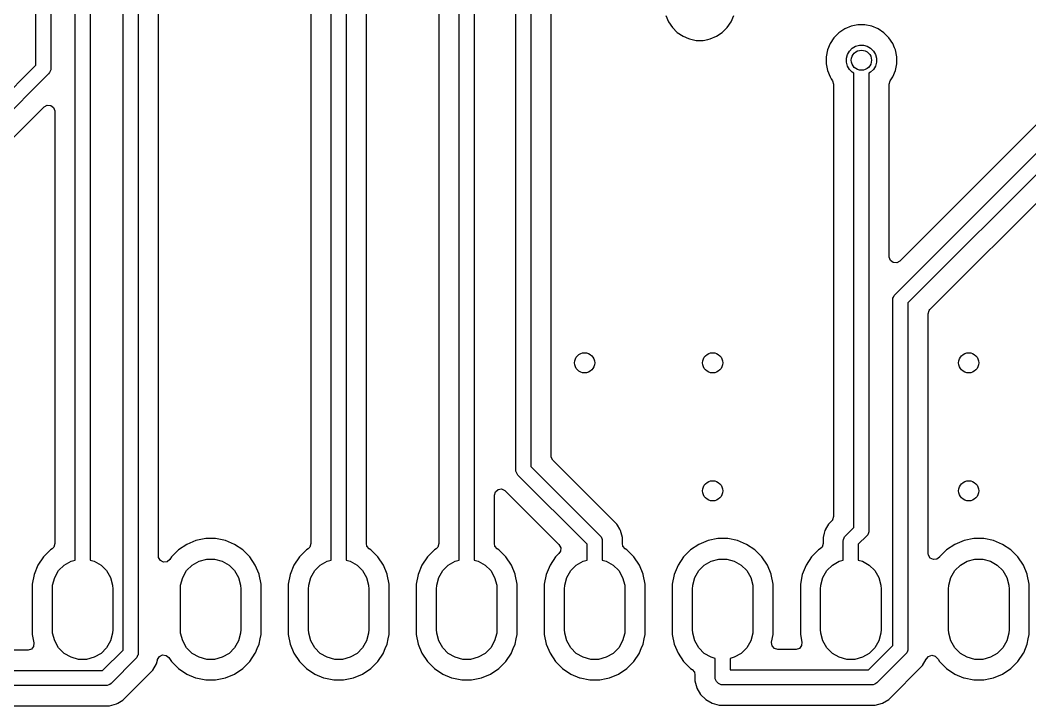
# Model space of a CAD drawing. Extents: x 2.6 to 14.2, y -9.4 to -3.8.
# Drawn here: x 4.042 to 4.831, y -8.399 to -7.863 of the extents above; entities that cross this region are included whole.
import ezdxf

# ---------------------------------------------------------------- set-up
doc = ezdxf.new("R2010")
doc.units = 0
doc.header["$MEASUREMENT"] = 0
doc.layers.add('BLACK', color=7, linetype='CONTINUOUS')

msp = doc.modelspace()

# ---------------------------------------------------------------- linework, layer by layer
at = {"layer": 'BLACK', "linetype": 'CONTINUOUS'}
for p, q in [((4.05449, -7.89811), (4.05449, -7.0078)), ((4.0663, -7.0078), (4.0663, -7.90056)), ((4.0852, -8.28465), (4.0852, -7.38527)), ((4.09701, -7.38772), (4.09701, -8.28465)), ((4.42944, -8.21409), (4.42944, -7.65576)), ((4.44126, -7.65821), (4.44126, -8.21164)), ((4.36943, -7.66693), (4.36943, -8.27181)), ((4.3852, -8.28465), (4.3852, -7.66978)), ((4.39701, -7.67223), (4.39701, -8.28465)), ((4.45702, -8.20309), (4.45702, -7.66676)), ((4.2852, -8.28465), (4.2852, -7.69172)), ((4.29701, -7.69417), (4.29701, -8.28465)), ((4.31278, -8.27181), (4.31278, -7.70272)), ((4.26943, -7.71788), (4.26943, -8.27181)), ((4.12267, -8.355), (4.12267, -7.8163)), ((4.13448, -7.81875), (4.13448, -8.35745)), ((4.15025, -8.28147), (4.15025, -7.8273)), ((4.92925, -7.85124), (4.72942, -8.05108)), ((4.54664, -7.85906), (4.54872, -7.86408)), ((4.5976, -7.86408), (4.59968, -7.85906)), ((4.72571, -8.07708), (4.94645, -7.85635)), ((4.54872, -7.86408), (4.54872, -7.86408)), ((4.54872, -7.86408), (4.55174, -7.8686)), ((4.55174, -7.8686), (4.55174, -7.8686)), ((4.55174, -7.8686), (4.55558, -7.87244)), ((4.59074, -7.87244), (4.59458, -7.8686)), ((4.59458, -7.8686), (4.5976, -7.86408)), ((4.68635, -7.86971), (4.68183, -7.87273)), ((4.69136, -7.86763), (4.68635, -7.86971)), ((4.68635, -7.86971), (4.68635, -7.86971)), ((4.69137, -7.86763), (4.69136, -7.86763)), ((4.69669, -7.86657), (4.69137, -7.86763)), ((4.70213, -7.86657), (4.69669, -7.86657)), ((4.69669, -7.86657), (4.69669, -7.86657)), ((4.70745, -7.86763), (4.70213, -7.86657)), ((4.70213, -7.86657), (4.70213, -7.86657)), ((4.71247, -7.86971), (4.70745, -7.86763)), ((4.70745, -7.86763), (4.70745, -7.86763)), ((4.71699, -7.87273), (4.71247, -7.86971)), ((4.71247, -7.86971), (4.71247, -7.86971)), ((4.95653, -7.86297), (4.7358, -8.0837)), ((4.55558, -7.87244), (4.55558, -7.87244)), ((4.55558, -7.87244), (4.5601, -7.87546)), ((4.5601, -7.87546), (4.5601, -7.87546)), ((4.5601, -7.87546), (4.56443, -7.87725)), ((4.56443, -7.87725), (4.56512, -7.87753)), ((4.56512, -7.87753), (4.56512, -7.87753)), ((4.56512, -7.87753), (4.56512, -7.87753)), ((4.56512, -7.87753), (4.57045, -7.87859)), ((4.57588, -7.87859), (4.57954, -7.87787)), ((4.57954, -7.87787), (4.58121, -7.87753)), ((4.58121, -7.87753), (4.58622, -7.87546)), ((4.58622, -7.87546), (4.59074, -7.87244)), ((4.67799, -7.87657), (4.67497, -7.88109)), ((4.68183, -7.87273), (4.67799, -7.87657)), ((4.67799, -7.87657), (4.67799, -7.87657)), ((4.68183, -7.87273), (4.68183, -7.87273)), ((4.72083, -7.87657), (4.71699, -7.87273)), ((4.71699, -7.87273), (4.71699, -7.87273)), ((4.72385, -7.88109), (4.72083, -7.87657)), ((4.72083, -7.87657), (4.72083, -7.87657)), ((4.57045, -7.87859), (4.57045, -7.87859)), ((4.57045, -7.87859), (4.57588, -7.87859)), ((4.67289, -7.88611), (4.67183, -7.89143)), ((4.67497, -7.88109), (4.67289, -7.8861)), ((4.67289, -7.8861), (4.67289, -7.88611)), ((4.67497, -7.88109), (4.67497, -7.88109)), ((4.69004, -7.88696), (4.69222, -7.88478)), ((4.69222, -7.88478), (4.69489, -7.88324)), ((4.69489, -7.88324), (4.69787, -7.88244)), ((4.69787, -7.88244), (4.70095, -7.88244)), ((4.70095, -7.88244), (4.70393, -7.88324)), ((4.70393, -7.88324), (4.7066, -7.88478)), ((4.7066, -7.88478), (4.70878, -7.88696)), ((4.72522, -7.88438), (4.72385, -7.88109)), ((4.72385, -7.88109), (4.72385, -7.88109)), ((4.72593, -7.88611), (4.72522, -7.88438)), ((4.72699, -7.89143), (4.72593, -7.88611)), ((4.72593, -7.88611), (4.72593, -7.88611)), ((4.72593, -7.88611), (4.72593, -7.88611)), ((4.67183, -7.89143), (4.67183, -7.89143)), ((4.67183, -7.89143), (4.67183, -7.89687)), ((4.6877, -7.89261), (4.6885, -7.88963)), ((4.6877, -7.89569), (4.6877, -7.89261)), ((4.6885, -7.88963), (4.69004, -7.88696)), ((4.70878, -7.88696), (4.71032, -7.88963)), ((4.71032, -7.88963), (4.71112, -7.89261)), ((4.71112, -7.89261), (4.71112, -7.89569)), ((4.72699, -7.89687), (4.72699, -7.89143)), ((3.68693, -8.26567), (4.05449, -7.89811)), ((4.06619, -7.90171), (4.06599, -7.90219)), ((4.0663, -7.90056), (4.06619, -7.90171)), ((4.67183, -7.89687), (4.67183, -7.89687)), ((4.67183, -7.89687), (4.67183, -7.89687)), ((4.67183, -7.89687), (4.67289, -7.90219)), ((4.6885, -7.89867), (4.6877, -7.89569)), ((4.69004, -7.90134), (4.6885, -7.89867)), ((4.69222, -7.90352), (4.69004, -7.90134)), ((4.70878, -7.90134), (4.7066, -7.90352)), ((4.71032, -7.89867), (4.70878, -7.90134)), ((4.71112, -7.89569), (4.71032, -7.89867)), ((4.72593, -7.90219), (4.72672, -7.89823)), ((4.72672, -7.89823), (4.72699, -7.89687)), ((4.06457, -7.90473), (3.69701, -8.27229)), ((4.06531, -7.90384), (4.06457, -7.90473)), ((4.06599, -7.90219), (4.06531, -7.90384)), ((4.67289, -7.90219), (4.67289, -7.90219)), ((4.67289, -7.90219), (4.67497, -7.90721)), ((4.67497, -7.90721), (4.67497, -7.90721)), ((4.67497, -7.90721), (4.67497, -7.90721)), ((4.67497, -7.90721), (4.67586, -7.90855)), ((4.67586, -7.90855), (4.67691, -7.91012)), ((4.6935, -7.90426), (4.69222, -7.90352)), ((4.6935, -8.2591), (4.6935, -7.90426)), ((4.7066, -7.90352), (4.70531, -7.90426)), ((4.70531, -7.90426), (4.70531, -8.26154)), ((4.72191, -7.91012), (4.72385, -7.90721)), ((4.72385, -7.90721), (4.72593, -7.90219)), ((4.67691, -7.91012), (4.67774, -7.91275)), ((4.67774, -7.91275), (4.67774, -7.91283)), ((4.67774, -7.91283), (4.67774, -8.25054)), ((4.72108, -7.91283), (4.72186, -7.9102)), ((4.72108, -8.04763), (4.72108, -7.91283)), ((4.72186, -7.9102), (4.72191, -7.91012)), ((4.03395, -7.95765), (4.0611, -7.9305)), ((4.0611, -7.9305), (4.06351, -7.92919)), ((4.06351, -7.92919), (4.06626, -7.92938)), ((4.06626, -7.92938), (4.06846, -7.93103)), ((4.06846, -7.93103), (4.06942, -7.93361)), ((4.06942, -7.93361), (4.06943, -7.93396)), ((4.06943, -7.93396), (4.06943, -8.27181)), ((4.75299, -8.0888), (4.86105, -7.98074)), ((4.7211, -8.04797), (4.72108, -8.04763)), ((4.72206, -8.05055), (4.7211, -8.04797)), ((4.72426, -8.0522), (4.72206, -8.05055)), ((4.72942, -8.05108), (4.727, -8.0524)), ((4.727, -8.0524), (4.72426, -8.0522)), ((4.72398, -8.08126), (4.7241, -8.0801)), ((4.72398, -8.35136), (4.72398, -8.08126)), ((4.7241, -8.0801), (4.72446, -8.07922)), ((4.72446, -8.07922), (4.72498, -8.07798)), ((4.72498, -8.07798), (4.72571, -8.07708)), ((4.7358, -8.0837), (4.7358, -8.35381)), ((4.75156, -8.09226), (4.75234, -8.08962)), ((4.75234, -8.08962), (4.75299, -8.0888)), ((4.75156, -8.2795), (4.75156, -8.09226)), ((4.45714, -8.20413), (4.45702, -8.20309)), ((4.45845, -8.20654), (4.45714, -8.20413)), ((4.50845, -8.25654), (4.45845, -8.20654)), ((4.42956, -8.21524), (4.42944, -8.21409)), ((4.43044, -8.21737), (4.42956, -8.21524)), ((4.43117, -8.21827), (4.43044, -8.21737)), ((4.44126, -8.21164), (4.49528, -8.26567)), ((4.4852, -8.27229), (4.43117, -8.21827)), ((4.41278, -8.23396), (4.41355, -8.23132)), ((4.41355, -8.23132), (4.41563, -8.22952)), ((4.41563, -8.22952), (4.41836, -8.22912)), ((4.41836, -8.22912), (4.42086, -8.23027)), ((4.42086, -8.23027), (4.42111, -8.2305)), ((4.42111, -8.2305), (4.46321, -8.2726)), ((4.41278, -8.27181), (4.41278, -8.23396)), ((4.50901, -8.25751), (4.50845, -8.25654)), ((4.50845, -8.25654), (4.50845, -8.25654)), ((4.67376, -8.25654), (4.67143, -8.26058)), ((4.67656, -8.25374), (4.67376, -8.25654)), ((4.67677, -8.25346), (4.67656, -8.25374)), ((4.67696, -8.25318), (4.67677, -8.25346)), ((4.67774, -8.25054), (4.67696, -8.25318)), ((4.51078, -8.26058), (4.50901, -8.25751)), ((4.5113, -8.26148), (4.51078, -8.26058)), ((4.51278, -8.26699), (4.5113, -8.26148)), ((4.67034, -8.26362), (4.66943, -8.26699)), ((4.67091, -8.26148), (4.67034, -8.26362)), ((4.67129, -8.26082), (4.67091, -8.26148)), ((4.67091, -8.26148), (4.67091, -8.26148)), ((4.67143, -8.26058), (4.67129, -8.26082)), ((4.67129, -8.26082), (4.67129, -8.26082)), ((4.68693, -8.26567), (4.6935, -8.2591)), ((4.70496, -8.26328), (4.70432, -8.26482)), ((4.7052, -8.2627), (4.70496, -8.26328)), ((4.70531, -8.26154), (4.7052, -8.2627)), ((4.06943, -8.27181), (4.06866, -8.27445)), ((4.17245, -8.27241), (4.166, -8.27672)), ((4.17962, -8.26944), (4.17245, -8.27241)), ((4.17245, -8.27241), (4.17245, -8.27241)), ((4.18723, -8.26793), (4.17962, -8.26944)), ((4.17962, -8.26944), (4.17962, -8.26944)), ((4.19499, -8.26793), (4.18723, -8.26793)), ((4.18723, -8.26793), (4.18723, -8.26793)), ((4.2026, -8.26944), (4.19499, -8.26793)), ((4.19499, -8.26793), (4.19499, -8.26793)), ((4.20976, -8.27241), (4.2026, -8.26944)), ((4.2026, -8.26944), (4.2026, -8.26944)), ((4.21622, -8.27672), (4.20976, -8.27241)), ((4.20976, -8.27241), (4.20976, -8.27241)), ((4.26943, -8.27181), (4.26866, -8.27445)), ((4.31319, -8.27376), (4.31278, -8.27181)), ((4.36943, -8.27181), (4.36866, -8.27445)), ((4.41319, -8.27376), (4.41278, -8.27181)), ((4.4852, -8.28465), (4.4852, -8.27229)), ((4.49528, -8.26567), (4.49602, -8.26657)), ((4.49602, -8.26657), (4.49658, -8.26793)), ((4.49658, -8.26793), (4.4969, -8.26869)), ((4.4969, -8.26869), (4.49701, -8.26985)), ((4.49701, -8.26985), (4.49701, -8.28465)), ((4.51278, -8.27181), (4.51278, -8.26699)), ((4.51278, -8.26699), (4.51278, -8.26699)), ((4.51319, -8.27376), (4.51278, -8.27181)), ((4.57245, -8.27241), (4.566, -8.27672)), ((4.57962, -8.26944), (4.57245, -8.27241)), ((4.57245, -8.27241), (4.57245, -8.27241)), ((4.58723, -8.26793), (4.57962, -8.26944)), ((4.57962, -8.26944), (4.57962, -8.26944)), ((4.59499, -8.26793), (4.58723, -8.26793)), ((4.58723, -8.26793), (4.58723, -8.26793)), ((4.6026, -8.26944), (4.59499, -8.26793)), ((4.59499, -8.26793), (4.59499, -8.26793)), ((4.60976, -8.27241), (4.6026, -8.26944)), ((4.6026, -8.26944), (4.6026, -8.26944)), ((4.61622, -8.27672), (4.60976, -8.27241)), ((4.60976, -8.27241), (4.60976, -8.27241)), ((4.66943, -8.27181), (4.66866, -8.27445)), ((4.66943, -8.26699), (4.66943, -8.26699)), ((4.66943, -8.26699), (4.66943, -8.27181)), ((4.6852, -8.26985), (4.68531, -8.26869)), ((4.6852, -8.28465), (4.6852, -8.26985)), ((4.68531, -8.26869), (4.68589, -8.26729)), ((4.68589, -8.26729), (4.6862, -8.26657)), ((4.6862, -8.26657), (4.68693, -8.26567)), ((4.70359, -8.26572), (4.69701, -8.27229)), ((4.69701, -8.27229), (4.69701, -8.28465)), ((4.70432, -8.26482), (4.70359, -8.26572)), ((4.77245, -8.27241), (4.766, -8.27672)), ((4.77962, -8.26944), (4.77245, -8.27241)), ((4.77245, -8.27241), (4.77245, -8.27241)), ((4.78723, -8.26793), (4.77962, -8.26944)), ((4.77962, -8.26944), (4.77962, -8.26944)), ((4.79499, -8.26793), (4.78723, -8.26793)), ((4.78723, -8.26793), (4.78723, -8.26793)), ((4.8026, -8.26944), (4.79499, -8.26793)), ((4.79499, -8.26793), (4.79499, -8.26793)), ((4.80976, -8.27241), (4.8026, -8.26944)), ((4.8026, -8.26944), (4.8026, -8.26944)), ((4.81622, -8.27672), (4.80976, -8.27241)), ((4.80976, -8.27241), (4.80976, -8.27241)), ((4.066, -8.27672), (4.06051, -8.28221)), ((4.06726, -8.27587), (4.066, -8.27672)), ((4.066, -8.27672), (4.066, -8.27672)), ((4.06866, -8.27445), (4.06726, -8.27587)), ((4.166, -8.27672), (4.16051, -8.28221)), ((4.166, -8.27672), (4.166, -8.27672)), ((4.2217, -8.28221), (4.21622, -8.27672)), ((4.21622, -8.27672), (4.21622, -8.27672)), ((4.266, -8.27672), (4.26051, -8.28221)), ((4.26726, -8.27587), (4.266, -8.27672)), ((4.266, -8.27672), (4.266, -8.27672)), ((4.26866, -8.27445), (4.26726, -8.27587)), ((4.31495, -8.27587), (4.31319, -8.27376)), ((4.31622, -8.27672), (4.31495, -8.27587)), ((4.3217, -8.28221), (4.31622, -8.27672)), ((4.31622, -8.27672), (4.31622, -8.27672)), ((4.366, -8.27672), (4.36051, -8.28221)), ((4.36726, -8.27587), (4.366, -8.27672)), ((4.366, -8.27672), (4.366, -8.27672)), ((4.36866, -8.27445), (4.36726, -8.27587)), ((4.41495, -8.27587), (4.41319, -8.27376)), ((4.41622, -8.27672), (4.41495, -8.27587)), ((4.4217, -8.28221), (4.41622, -8.27672)), ((4.41622, -8.27672), (4.41622, -8.27672)), ((4.46321, -8.27951), (4.46051, -8.28221)), ((4.46321, -8.2726), (4.46453, -8.27502)), ((4.46433, -8.27776), (4.46321, -8.27951)), ((4.46453, -8.27502), (4.46433, -8.27776)), ((4.51495, -8.27587), (4.51319, -8.27376)), ((4.51622, -8.27672), (4.51495, -8.27587)), ((4.5217, -8.28221), (4.51622, -8.27672)), ((4.51622, -8.27672), (4.51622, -8.27672)), ((4.566, -8.27672), (4.56051, -8.28221)), ((4.566, -8.27672), (4.566, -8.27672)), ((4.6217, -8.28221), (4.61622, -8.27672)), ((4.61622, -8.27672), (4.61622, -8.27672)), ((4.666, -8.27672), (4.66051, -8.28221)), ((4.66726, -8.27587), (4.666, -8.27672)), ((4.666, -8.27672), (4.666, -8.27672)), ((4.66866, -8.27445), (4.66726, -8.27587)), ((4.75174, -8.28079), (4.75156, -8.2795)), ((4.766, -8.27672), (4.76051, -8.28221)), ((4.766, -8.27672), (4.766, -8.27672)), ((4.8217, -8.28221), (4.81622, -8.27672)), ((4.81622, -8.27672), (4.81622, -8.27672)), ((4.06051, -8.28221), (4.0562, -8.28866)), ((4.06051, -8.28221), (4.06051, -8.28221)), ((4.07673, -8.28857), (4.08207, -8.28549)), ((4.08207, -8.28549), (4.0852, -8.28465)), ((4.09701, -8.28465), (4.10015, -8.28549)), ((4.10015, -8.28549), (4.10549, -8.28857)), ((4.15042, -8.28276), (4.15025, -8.28147)), ((4.15187, -8.2851), (4.15042, -8.28276)), ((4.15435, -8.28629), (4.15187, -8.2851)), ((4.15708, -8.28595), (4.15435, -8.28629)), ((4.15919, -8.28418), (4.15708, -8.28595)), ((4.16051, -8.28221), (4.15919, -8.28418)), ((4.17673, -8.28857), (4.18207, -8.28549)), ((4.18207, -8.28549), (4.18802, -8.28389)), ((4.18802, -8.28389), (4.19419, -8.28389)), ((4.19419, -8.28389), (4.20015, -8.28549)), ((4.20015, -8.28549), (4.20549, -8.28857)), ((4.22601, -8.28866), (4.2217, -8.28221)), ((4.2217, -8.28221), (4.2217, -8.28221)), ((4.26051, -8.28221), (4.2562, -8.28866)), ((4.26051, -8.28221), (4.26051, -8.28221)), ((4.27673, -8.28857), (4.28207, -8.28549)), ((4.28207, -8.28549), (4.2852, -8.28465)), ((4.29701, -8.28465), (4.30015, -8.28549)), ((4.30015, -8.28549), (4.30549, -8.28857)), ((4.32601, -8.28866), (4.3217, -8.28221)), ((4.3217, -8.28221), (4.3217, -8.28221)), ((4.36051, -8.28221), (4.3562, -8.28866)), ((4.36051, -8.28221), (4.36051, -8.28221)), ((4.37673, -8.28857), (4.38207, -8.28549)), ((4.38207, -8.28549), (4.3852, -8.28465)), ((4.39701, -8.28465), (4.40015, -8.28549)), ((4.40015, -8.28549), (4.40549, -8.28857)), ((4.42601, -8.28866), (4.4217, -8.28221)), ((4.4217, -8.28221), (4.4217, -8.28221)), ((4.46051, -8.28221), (4.4562, -8.28866)), ((4.47673, -8.28857), (4.48207, -8.28549)), ((4.48207, -8.28549), (4.4852, -8.28465)), ((4.49701, -8.28465), (4.50015, -8.28549)), ((4.50015, -8.28549), (4.50549, -8.28857)), ((4.52601, -8.28866), (4.5217, -8.28221)), ((4.5217, -8.28221), (4.5217, -8.28221)), ((4.56051, -8.28221), (4.5562, -8.28866)), ((4.56051, -8.28221), (4.56051, -8.28221)), ((4.57673, -8.28857), (4.58207, -8.28549)), ((4.58207, -8.28549), (4.58802, -8.28389)), ((4.58802, -8.28389), (4.59419, -8.28389)), ((4.59419, -8.28389), (4.60015, -8.28549)), ((4.60015, -8.28549), (4.60549, -8.28857)), ((4.62601, -8.28866), (4.6217, -8.28221)), ((4.6217, -8.28221), (4.6217, -8.28221)), ((4.66051, -8.28221), (4.6562, -8.28866)), ((4.66051, -8.28221), (4.66051, -8.28221)), ((4.67673, -8.28857), (4.68207, -8.28549)), ((4.68207, -8.28549), (4.6852, -8.28465)), ((4.69701, -8.28465), (4.70015, -8.28549)), ((4.70015, -8.28549), (4.70549, -8.28857)), ((4.75318, -8.28313), (4.75174, -8.28079)), ((4.75566, -8.28432), (4.75318, -8.28313)), ((4.75839, -8.28398), (4.75566, -8.28432)), ((4.76033, -8.28236), (4.75839, -8.28398)), ((4.76036, -8.28239), (4.76033, -8.28236)), ((4.7605, -8.28222), (4.76036, -8.28239)), ((4.76051, -8.28221), (4.7605, -8.28221)), ((4.7605, -8.28221), (4.7605, -8.28222)), ((4.76051, -8.28221), (4.76051, -8.28221)), ((4.77673, -8.28857), (4.78207, -8.28549)), ((4.78207, -8.28549), (4.78802, -8.28389)), ((4.78802, -8.28389), (4.79419, -8.28389)), ((4.79419, -8.28389), (4.80015, -8.28549)), ((4.80015, -8.28549), (4.80549, -8.28857)), ((4.82601, -8.28866), (4.8217, -8.28221)), ((4.8217, -8.28221), (4.8217, -8.28221)), ((4.05323, -8.29583), (4.05172, -8.30344)), ((4.0562, -8.28866), (4.05323, -8.29583)), ((4.05323, -8.29583), (4.05323, -8.29583)), ((4.0562, -8.28866), (4.0562, -8.28866)), ((4.06928, -8.29828), (4.07237, -8.29293)), ((4.07237, -8.29293), (4.07673, -8.28857)), ((4.10549, -8.28857), (4.10985, -8.29293)), ((4.10985, -8.29293), (4.11293, -8.29828)), ((4.16928, -8.29828), (4.17237, -8.29293)), ((4.17237, -8.29293), (4.17673, -8.28857)), ((4.20549, -8.28857), (4.20985, -8.29293)), ((4.20985, -8.29293), (4.21293, -8.29828)), ((4.22889, -8.29561), (4.22601, -8.28866)), ((4.22601, -8.28866), (4.22601, -8.28866)), ((4.22898, -8.29583), (4.22889, -8.29561)), ((4.2305, -8.30344), (4.22898, -8.29583)), ((4.22898, -8.29583), (4.22898, -8.29583)), ((4.22898, -8.29583), (4.22898, -8.29583)), ((4.25323, -8.29583), (4.25172, -8.30344)), ((4.2562, -8.28866), (4.25323, -8.29583)), ((4.25323, -8.29583), (4.25323, -8.29583)), ((4.2562, -8.28866), (4.2562, -8.28866)), ((4.26928, -8.29828), (4.27237, -8.29293)), ((4.27237, -8.29293), (4.27673, -8.28857)), ((4.30549, -8.28857), (4.30985, -8.29293)), ((4.30985, -8.29293), (4.31293, -8.29828)), ((4.32889, -8.29561), (4.32601, -8.28866)), ((4.32601, -8.28866), (4.32601, -8.28866)), ((4.32898, -8.29583), (4.32889, -8.29561)), ((4.3305, -8.30344), (4.32898, -8.29583)), ((4.32898, -8.29583), (4.32898, -8.29583)), ((4.32898, -8.29583), (4.32898, -8.29583)), ((4.35323, -8.29583), (4.35172, -8.30344)), ((4.3562, -8.28866), (4.35323, -8.29583)), ((4.35323, -8.29583), (4.35323, -8.29583)), ((4.3562, -8.28866), (4.3562, -8.28866)), ((4.36928, -8.29828), (4.37237, -8.29293)), ((4.37237, -8.29293), (4.37673, -8.28857)), ((4.40549, -8.28857), (4.40985, -8.29293)), ((4.40985, -8.29293), (4.41293, -8.29828)), ((4.42889, -8.29561), (4.42601, -8.28866)), ((4.42601, -8.28866), (4.42601, -8.28866)), ((4.42898, -8.29583), (4.42889, -8.29561)), ((4.4305, -8.30344), (4.42898, -8.29583)), ((4.42898, -8.29583), (4.42898, -8.29583)), ((4.42898, -8.29583), (4.42898, -8.29583)), ((4.45323, -8.29583), (4.45172, -8.30344)), ((4.4562, -8.28866), (4.45323, -8.29583)), ((4.45323, -8.29583), (4.45323, -8.29583)), ((4.4562, -8.28866), (4.4562, -8.28866)), ((4.46928, -8.29828), (4.47237, -8.29293)), ((4.47237, -8.29293), (4.47673, -8.28857)), ((4.50549, -8.28857), (4.50985, -8.29293)), ((4.50985, -8.29293), (4.51293, -8.29828)), ((4.52889, -8.29561), (4.52601, -8.28866)), ((4.52601, -8.28866), (4.52601, -8.28866)), ((4.52898, -8.29583), (4.52889, -8.29561)), ((4.5305, -8.30344), (4.52898, -8.29583)), ((4.52898, -8.29583), (4.52898, -8.29583)), ((4.52898, -8.29583), (4.52898, -8.29583)), ((4.55323, -8.29583), (4.55172, -8.30344)), ((4.5562, -8.28866), (4.55323, -8.29583)), ((4.55323, -8.29583), (4.55323, -8.29583)), ((4.5562, -8.28866), (4.5562, -8.28866)), ((4.56928, -8.29828), (4.57237, -8.29293)), ((4.57237, -8.29293), (4.57673, -8.28857)), ((4.60549, -8.28857), (4.60985, -8.29293)), ((4.60985, -8.29293), (4.61293, -8.29828)), ((4.62889, -8.29561), (4.62601, -8.28866)), ((4.62601, -8.28866), (4.62601, -8.28866)), ((4.62898, -8.29583), (4.62889, -8.29561)), ((4.6305, -8.30344), (4.62898, -8.29583)), ((4.62898, -8.29583), (4.62898, -8.29583)), ((4.62898, -8.29583), (4.62898, -8.29583)), ((4.65323, -8.29583), (4.65172, -8.30344)), ((4.6562, -8.28866), (4.65323, -8.29583)), ((4.65323, -8.29583), (4.65323, -8.29583)), ((4.6562, -8.28866), (4.6562, -8.28866)), ((4.66928, -8.29828), (4.67237, -8.29293)), ((4.67237, -8.29293), (4.67673, -8.28857)), ((4.70549, -8.28857), (4.70985, -8.29293)), ((4.70985, -8.29293), (4.71293, -8.29828)), ((4.76928, -8.29828), (4.77237, -8.29293)), ((4.77237, -8.29293), (4.77673, -8.28857)), ((4.80549, -8.28857), (4.80985, -8.29293)), ((4.80985, -8.29293), (4.81293, -8.29828)), ((4.82889, -8.29561), (4.82601, -8.28866)), ((4.82601, -8.28866), (4.82601, -8.28866)), ((4.82898, -8.29583), (4.82889, -8.29561)), ((4.8305, -8.30344), (4.82898, -8.29583)), ((4.82898, -8.29583), (4.82898, -8.29583)), ((4.82898, -8.29583), (4.82898, -8.29583)), ((4.05172, -8.30344), (4.05172, -8.30344)), ((4.05172, -8.30344), (4.05172, -8.34269)), ((4.06769, -8.30423), (4.06928, -8.29828)), ((4.11293, -8.29828), (4.11453, -8.30423)), ((4.16769, -8.30423), (4.16928, -8.29828)), ((4.21293, -8.29828), (4.21453, -8.30423)), ((4.2305, -8.34269), (4.2305, -8.30344)), ((4.25172, -8.30344), (4.25172, -8.30344)), ((4.25172, -8.30344), (4.25172, -8.34269)), ((4.26769, -8.30423), (4.26928, -8.29828)), ((4.31293, -8.29828), (4.31453, -8.30423)), ((4.3305, -8.34269), (4.3305, -8.30344)), ((4.35172, -8.30344), (4.35172, -8.30344)), ((4.35172, -8.30344), (4.35172, -8.34269)), ((4.36769, -8.30423), (4.36928, -8.29828)), ((4.41293, -8.29828), (4.41453, -8.30423)), ((4.4305, -8.34269), (4.4305, -8.30344)), ((4.45172, -8.30344), (4.45172, -8.30344)), ((4.45172, -8.30344), (4.45172, -8.34269)), ((4.46769, -8.30423), (4.46928, -8.29828)), ((4.51293, -8.29828), (4.51453, -8.30423)), ((4.5305, -8.34269), (4.5305, -8.30344)), ((4.55172, -8.30344), (4.55172, -8.30344)), ((4.55172, -8.30344), (4.55172, -8.34269)), ((4.56769, -8.30423), (4.56928, -8.29828)), ((4.61293, -8.29828), (4.61453, -8.30423)), ((4.6305, -8.34269), (4.6305, -8.30344)), ((4.65172, -8.30344), (4.65172, -8.34269)), ((4.66769, -8.30423), (4.66928, -8.29828)), ((4.71293, -8.29828), (4.71453, -8.30423)), ((4.76769, -8.30423), (4.76928, -8.29828)), ((4.81293, -8.29828), (4.81453, -8.30423)), ((4.8305, -8.34269), (4.8305, -8.30344)), ((4.06748, -8.30731), (4.06769, -8.30423)), ((4.06748, -8.33881), (4.06748, -8.30731)), ((4.11453, -8.30423), (4.11473, -8.30731)), ((4.11473, -8.30731), (4.11473, -8.33881)), ((4.16748, -8.30731), (4.16769, -8.30423)), ((4.16748, -8.33881), (4.16748, -8.30731)), ((4.21453, -8.30423), (4.21473, -8.30731)), ((4.21473, -8.30731), (4.21473, -8.33881)), ((4.26748, -8.30731), (4.26769, -8.30423)), ((4.26748, -8.33881), (4.26748, -8.30731)), ((4.31453, -8.30423), (4.31473, -8.30731)), ((4.31473, -8.30731), (4.31473, -8.33881)), ((4.36748, -8.30731), (4.36769, -8.30423)), ((4.36748, -8.33881), (4.36748, -8.30731)), ((4.41453, -8.30423), (4.41473, -8.30731)), ((4.41473, -8.30731), (4.41473, -8.33881)), ((4.46748, -8.30731), (4.46769, -8.30423)), ((4.46748, -8.33881), (4.46748, -8.30731)), ((4.51453, -8.30423), (4.51473, -8.30731)), ((4.51473, -8.30731), (4.51473, -8.33881)), ((4.56748, -8.30731), (4.56769, -8.30423)), ((4.56748, -8.33881), (4.56748, -8.30731)), ((4.61453, -8.30423), (4.61473, -8.30731)), ((4.61473, -8.30731), (4.61473, -8.33881)), ((4.66748, -8.30731), (4.66769, -8.30423)), ((4.66748, -8.33881), (4.66748, -8.30731)), ((4.71453, -8.30423), (4.71473, -8.30731)), ((4.71473, -8.30731), (4.71473, -8.33881)), ((4.76748, -8.30731), (4.76769, -8.30423)), ((4.76748, -8.33881), (4.76748, -8.30731)), ((4.81453, -8.30423), (4.81473, -8.30731)), ((4.81473, -8.30731), (4.81473, -8.33881)), ((4.05172, -8.34269), (4.05172, -8.34269)), ((4.05172, -8.34269), (4.05172, -8.34269)), ((4.05172, -8.34269), (4.05304, -8.34935)), ((4.06769, -8.34189), (4.06748, -8.33881)), ((4.06928, -8.34785), (4.06769, -8.34189)), ((4.11453, -8.34189), (4.11293, -8.34785)), ((4.11473, -8.33881), (4.11453, -8.34189)), ((4.16769, -8.34189), (4.16748, -8.33881)), ((4.16928, -8.34785), (4.16769, -8.34189)), ((4.21453, -8.34189), (4.21293, -8.34785)), ((4.21473, -8.33881), (4.21453, -8.34189)), ((4.22979, -8.34626), (4.2305, -8.34269)), ((4.25172, -8.34269), (4.25172, -8.34269)), ((4.25172, -8.34269), (4.25172, -8.34269)), ((4.25172, -8.34269), (4.25323, -8.3503)), ((4.26769, -8.34189), (4.26748, -8.33881)), ((4.26928, -8.34785), (4.26769, -8.34189)), ((4.31453, -8.34189), (4.31293, -8.34785)), ((4.31473, -8.33881), (4.31453, -8.34189)), ((4.32979, -8.34626), (4.3305, -8.34269)), ((4.35172, -8.34269), (4.35172, -8.34269)), ((4.35172, -8.34269), (4.35172, -8.34269)), ((4.35172, -8.34269), (4.35323, -8.3503)), ((4.36769, -8.34189), (4.36748, -8.33881)), ((4.36928, -8.34785), (4.36769, -8.34189)), ((4.41453, -8.34189), (4.41293, -8.34785)), ((4.41473, -8.33881), (4.41453, -8.34189)), ((4.42979, -8.34626), (4.4305, -8.34269)), ((4.45172, -8.34269), (4.45172, -8.34269)), ((4.45172, -8.34269), (4.45172, -8.34269)), ((4.45172, -8.34269), (4.45323, -8.3503)), ((4.46769, -8.34189), (4.46748, -8.33881)), ((4.46928, -8.34785), (4.46769, -8.34189)), ((4.51453, -8.34189), (4.51293, -8.34785)), ((4.51473, -8.33881), (4.51453, -8.34189)), ((4.52979, -8.34626), (4.5305, -8.34269)), ((4.55172, -8.34269), (4.55172, -8.34269)), ((4.55172, -8.34269), (4.55172, -8.34269)), ((4.55172, -8.34269), (4.55323, -8.3503)), ((4.56769, -8.34189), (4.56748, -8.33881)), ((4.56928, -8.34785), (4.56769, -8.34189)), ((4.61453, -8.34189), (4.61293, -8.34785)), ((4.61473, -8.33881), (4.61453, -8.34189)), ((4.62929, -8.34877), (4.6305, -8.34269)), ((4.6305, -8.34269), (4.6305, -8.34269)), ((4.65172, -8.34269), (4.65293, -8.34877)), ((4.66769, -8.34189), (4.66748, -8.33881)), ((4.66928, -8.34785), (4.66769, -8.34189)), ((4.71453, -8.34189), (4.71293, -8.34785)), ((4.71473, -8.33881), (4.71453, -8.34189)), ((4.76769, -8.34189), (4.76748, -8.33881)), ((4.76928, -8.34785), (4.76769, -8.34189)), ((4.81453, -8.34189), (4.81293, -8.34785)), ((4.81473, -8.33881), (4.81453, -8.34189)), ((4.82979, -8.34626), (4.8305, -8.34269)), ((4.05304, -8.34935), (4.0528, -8.35209)), ((4.07237, -8.35319), (4.06928, -8.34785)), ((4.11293, -8.34785), (4.10985, -8.35319)), ((4.17237, -8.35319), (4.16928, -8.34785)), ((4.21293, -8.34785), (4.20985, -8.35319)), ((4.22752, -8.35384), (4.22898, -8.3503)), ((4.22898, -8.3503), (4.22979, -8.34626)), ((4.25323, -8.3503), (4.25323, -8.3503)), ((4.25323, -8.3503), (4.2562, -8.35747)), ((4.27237, -8.35319), (4.26928, -8.34785)), ((4.31293, -8.34785), (4.30985, -8.35319)), ((4.32752, -8.35384), (4.32898, -8.3503)), ((4.32898, -8.3503), (4.32979, -8.34626)), ((4.35323, -8.3503), (4.35323, -8.3503)), ((4.35323, -8.3503), (4.3562, -8.35747)), ((4.37237, -8.35319), (4.36928, -8.34785)), ((4.41293, -8.34785), (4.40985, -8.35319)), ((4.42752, -8.35384), (4.42898, -8.3503)), ((4.42898, -8.3503), (4.42979, -8.34626)), ((4.45323, -8.3503), (4.45323, -8.3503)), ((4.45323, -8.3503), (4.4562, -8.35747)), ((4.47237, -8.35319), (4.46928, -8.34785)), ((4.51293, -8.34785), (4.50985, -8.35319)), ((4.52752, -8.35384), (4.52898, -8.3503)), ((4.52898, -8.3503), (4.52979, -8.34626)), ((4.55323, -8.3503), (4.55323, -8.3503)), ((4.55323, -8.3503), (4.5562, -8.35747)), ((4.57237, -8.35319), (4.56928, -8.34785)), ((4.61293, -8.34785), (4.60985, -8.35319)), ((4.62924, -8.34903), (4.62929, -8.34877)), ((4.62963, -8.35175), (4.62924, -8.34903)), ((4.65293, -8.34877), (4.65268, -8.35151)), ((4.67237, -8.35319), (4.66928, -8.34785)), ((4.70498, -8.37037), (4.72398, -8.35136)), ((4.71293, -8.34785), (4.70985, -8.35319)), ((4.77237, -8.35319), (4.76928, -8.34785)), ((4.81293, -8.34785), (4.80985, -8.35319)), ((4.82752, -8.35384), (4.82898, -8.3503)), ((4.82898, -8.3503), (4.82979, -8.34626)), ((4.04825, -8.35518), (4.03396, -8.35518)), ((4.04851, -8.35517), (4.04825, -8.35518)), ((4.05111, -8.35426), (4.04851, -8.35517)), ((4.0528, -8.35209), (4.05111, -8.35426)), ((4.07673, -8.35755), (4.07237, -8.35319)), ((4.08207, -8.36063), (4.07673, -8.35755)), ((4.10549, -8.35755), (4.10015, -8.36063)), ((4.10985, -8.35319), (4.10549, -8.35755)), ((4.10672, -8.37095), (4.12267, -8.355)), ((4.13437, -8.3586), (4.13406, -8.35934)), ((4.13448, -8.35745), (4.13437, -8.3586)), ((4.15114, -8.35998), (4.15361, -8.35878)), ((4.15361, -8.35878), (4.15634, -8.35911)), ((4.15634, -8.35911), (4.15846, -8.36086)), ((4.17673, -8.35755), (4.17237, -8.35319)), ((4.18207, -8.36063), (4.17673, -8.35755)), ((4.20549, -8.35755), (4.20015, -8.36063)), ((4.20985, -8.35319), (4.20549, -8.35755)), ((4.2217, -8.36392), (4.22601, -8.35747)), ((4.22601, -8.35747), (4.2262, -8.35702)), ((4.2262, -8.35702), (4.22752, -8.35384)), ((4.2562, -8.35747), (4.2562, -8.35747)), ((4.2562, -8.35747), (4.26051, -8.36392)), ((4.27673, -8.35755), (4.27237, -8.35319)), ((4.28207, -8.36063), (4.27673, -8.35755)), ((4.30549, -8.35755), (4.30015, -8.36063)), ((4.30985, -8.35319), (4.30549, -8.35755)), ((4.3217, -8.36392), (4.32601, -8.35747)), ((4.32601, -8.35747), (4.3262, -8.35702)), ((4.3262, -8.35702), (4.32752, -8.35384)), ((4.3562, -8.35747), (4.3562, -8.35747)), ((4.3562, -8.35747), (4.36051, -8.36392)), ((4.37673, -8.35755), (4.37237, -8.35319)), ((4.38207, -8.36063), (4.37673, -8.35755)), ((4.40549, -8.35755), (4.40015, -8.36063)), ((4.40985, -8.35319), (4.40549, -8.35755)), ((4.4217, -8.36392), (4.42601, -8.35747)), ((4.42601, -8.35747), (4.4262, -8.35702)), ((4.4262, -8.35702), (4.42752, -8.35384)), ((4.4562, -8.35747), (4.4562, -8.35747)), ((4.4562, -8.35747), (4.46051, -8.36392)), ((4.47673, -8.35755), (4.47237, -8.35319)), ((4.48207, -8.36063), (4.47673, -8.35755)), ((4.50549, -8.35755), (4.50015, -8.36063)), ((4.50985, -8.35319), (4.50549, -8.35755)), ((4.5217, -8.36392), (4.52601, -8.35747)), ((4.52601, -8.35747), (4.5262, -8.35702)), ((4.5262, -8.35702), (4.52752, -8.35384)), ((4.5562, -8.35747), (4.5562, -8.35747)), ((4.5562, -8.35747), (4.56051, -8.36392)), ((4.57673, -8.35755), (4.57237, -8.35319)), ((4.58207, -8.36063), (4.57673, -8.35755)), ((4.60549, -8.35755), (4.60015, -8.36063)), ((4.60985, -8.35319), (4.60549, -8.35755)), ((4.63144, -8.35383), (4.62963, -8.35175)), ((4.63407, -8.35461), (4.63144, -8.35383)), ((4.64814, -8.35461), (4.63407, -8.35461)), ((4.6484, -8.3546), (4.64814, -8.35461)), ((4.65099, -8.35368), (4.6484, -8.3546)), ((4.65268, -8.35151), (4.65099, -8.35368)), ((4.67673, -8.35755), (4.67237, -8.35319)), ((4.68207, -8.36063), (4.67673, -8.35755)), ((4.70549, -8.35755), (4.70015, -8.36063)), ((4.70985, -8.35319), (4.70549, -8.35755)), ((4.73407, -8.35799), (4.7116, -8.38046)), ((4.7348, -8.35709), (4.73407, -8.35799)), ((4.73535, -8.35577), (4.7348, -8.35709)), ((4.73568, -8.35496), (4.73535, -8.35577)), ((4.7358, -8.35381), (4.73568, -8.35496)), ((4.75186, -8.35992), (4.75447, -8.35905)), ((4.75447, -8.35905), (4.75714, -8.35973)), ((4.77673, -8.35755), (4.77237, -8.35319)), ((4.78207, -8.36063), (4.77673, -8.35755)), ((4.80549, -8.35755), (4.80015, -8.36063)), ((4.80985, -8.35319), (4.80549, -8.35755)), ((4.8217, -8.36392), (4.82601, -8.35747)), ((4.82601, -8.35747), (4.8262, -8.35702)), ((4.8262, -8.35702), (4.82752, -8.35384)), ((4.08802, -8.36223), (4.08207, -8.36063)), ((4.09419, -8.36223), (4.08802, -8.36223)), ((4.10015, -8.36063), (4.09419, -8.36223)), ((4.13275, -8.36162), (4.11335, -8.38103)), ((4.13349, -8.36073), (4.13275, -8.36162)), ((4.13406, -8.35934), (4.13349, -8.36073)), ((4.14592, -8.37076), (4.14877, -8.36581)), ((4.14877, -8.36581), (4.14956, -8.36286)), ((4.14956, -8.36286), (4.1497, -8.36233)), ((4.1497, -8.36233), (4.15114, -8.35998)), ((4.15846, -8.36086), (4.15848, -8.36088)), ((4.15848, -8.36088), (4.16051, -8.36392)), ((4.16051, -8.36392), (4.16051, -8.36392)), ((4.16051, -8.36392), (4.166, -8.36941)), ((4.18802, -8.36223), (4.18207, -8.36063)), ((4.19419, -8.36223), (4.18802, -8.36223)), ((4.20015, -8.36063), (4.19419, -8.36223)), ((4.21622, -8.36941), (4.2217, -8.36392)), ((4.26051, -8.36392), (4.26051, -8.36392)), ((4.26051, -8.36392), (4.266, -8.36941)), ((4.28802, -8.36223), (4.28207, -8.36063)), ((4.29419, -8.36223), (4.28802, -8.36223)), ((4.30015, -8.36063), (4.29419, -8.36223)), ((4.31622, -8.36941), (4.3217, -8.36392)), ((4.36051, -8.36392), (4.36051, -8.36392)), ((4.36051, -8.36392), (4.366, -8.36941)), ((4.38802, -8.36223), (4.38207, -8.36063)), ((4.39419, -8.36223), (4.38802, -8.36223)), ((4.40015, -8.36063), (4.39419, -8.36223)), ((4.41622, -8.36941), (4.4217, -8.36392)), ((4.46051, -8.36392), (4.46051, -8.36392)), ((4.46051, -8.36392), (4.466, -8.36941)), ((4.48802, -8.36223), (4.48207, -8.36063)), ((4.49419, -8.36223), (4.48802, -8.36223)), ((4.50015, -8.36063), (4.49419, -8.36223)), ((4.51622, -8.36941), (4.5217, -8.36392)), ((4.56051, -8.36392), (4.56051, -8.36392)), ((4.56051, -8.36392), (4.566, -8.36941)), ((4.5852, -8.36147), (4.58207, -8.36063)), ((4.5852, -8.37628), (4.5852, -8.36147)), ((4.60015, -8.36063), (4.59701, -8.36147)), ((4.59701, -8.36147), (4.59701, -8.37037)), ((4.68802, -8.36223), (4.68207, -8.36063)), ((4.69419, -8.36223), (4.68802, -8.36223)), ((4.70015, -8.36063), (4.69419, -8.36223)), ((4.72073, -8.39362), (4.74723, -8.36712)), ((4.74723, -8.36712), (4.75009, -8.36218)), ((4.75009, -8.36218), (4.75013, -8.36206)), ((4.75009, -8.36218), (4.75009, -8.36218)), ((4.75013, -8.36206), (4.7502, -8.36198)), ((4.7502, -8.36198), (4.75025, -8.3619)), ((4.75025, -8.3619), (4.75026, -8.36191)), ((4.75026, -8.36191), (4.75186, -8.35992)), ((4.75714, -8.35973), (4.7587, -8.36122)), ((4.7587, -8.36122), (4.75926, -8.36205)), ((4.75926, -8.36205), (4.76051, -8.36392)), ((4.76051, -8.36392), (4.766, -8.36941)), ((4.78802, -8.36223), (4.78207, -8.36063)), ((4.79419, -8.36223), (4.78802, -8.36223)), ((4.80015, -8.36063), (4.79419, -8.36223)), ((4.81622, -8.36941), (4.8217, -8.36392)), ((3.94734, -8.37095), (4.10672, -8.37095)), ((4.12248, -8.3942), (4.14592, -8.37076)), ((4.166, -8.36941), (4.166, -8.36941)), ((4.166, -8.36941), (4.17245, -8.37372)), ((4.17245, -8.37372), (4.17245, -8.37372)), ((4.17245, -8.37372), (4.17927, -8.37654)), ((4.2026, -8.37669), (4.20976, -8.37372)), ((4.20976, -8.37372), (4.21622, -8.36941)), ((4.266, -8.36941), (4.266, -8.36941)), ((4.266, -8.36941), (4.27245, -8.37372)), ((4.27245, -8.37372), (4.27245, -8.37372)), ((4.27245, -8.37372), (4.27927, -8.37654)), ((4.3026, -8.37669), (4.30976, -8.37372)), ((4.30976, -8.37372), (4.31622, -8.36941)), ((4.366, -8.36941), (4.366, -8.36941)), ((4.366, -8.36941), (4.37245, -8.37372)), ((4.37245, -8.37372), (4.37245, -8.37372)), ((4.37245, -8.37372), (4.37927, -8.37654)), ((4.4026, -8.37669), (4.40976, -8.37372)), ((4.40976, -8.37372), (4.41622, -8.36941)), ((4.466, -8.36941), (4.466, -8.36941)), ((4.466, -8.36941), (4.47245, -8.37372)), ((4.47245, -8.37372), (4.47245, -8.37372)), ((4.47245, -8.37372), (4.47927, -8.37654)), ((4.5026, -8.37669), (4.50976, -8.37372)), ((4.50976, -8.37372), (4.51622, -8.36941)), ((4.566, -8.36941), (4.566, -8.36941)), ((4.566, -8.36941), (4.566, -8.36941)), ((4.566, -8.36941), (4.56726, -8.37025)), ((4.56726, -8.37025), (4.56903, -8.37236)), ((4.56903, -8.37236), (4.56943, -8.37431)), ((4.56943, -8.37431), (4.56943, -8.37913)), ((4.59701, -8.37037), (4.70498, -8.37037)), ((4.766, -8.36941), (4.766, -8.36941)), ((4.766, -8.36941), (4.77245, -8.37372)), ((4.77245, -8.37372), (4.77245, -8.37372)), ((4.77245, -8.37372), (4.77927, -8.37654)), ((4.8026, -8.37669), (4.80976, -8.37372)), ((4.80976, -8.37372), (4.81622, -8.36941)), ((4.10917, -8.38276), (3.9449, -8.38276)), ((4.11032, -8.38265), (4.10917, -8.38276)), ((4.11147, -8.38217), (4.11032, -8.38265)), ((4.11245, -8.38176), (4.11147, -8.38217)), ((4.11335, -8.38103), (4.11245, -8.38176)), ((4.17927, -8.37654), (4.17962, -8.37669)), ((4.17962, -8.37669), (4.17962, -8.37669)), ((4.17962, -8.37669), (4.17962, -8.37669)), ((4.17962, -8.37669), (4.18723, -8.3782)), ((4.18723, -8.3782), (4.18723, -8.3782)), ((4.18723, -8.3782), (4.19499, -8.3782)), ((4.19499, -8.3782), (4.20011, -8.37718)), ((4.20011, -8.37718), (4.2026, -8.37669)), ((4.27927, -8.37654), (4.27962, -8.37669)), ((4.27962, -8.37669), (4.27962, -8.37669)), ((4.27962, -8.37669), (4.27962, -8.37669)), ((4.27962, -8.37669), (4.28723, -8.3782)), ((4.28723, -8.3782), (4.28723, -8.3782)), ((4.28723, -8.3782), (4.29499, -8.3782)), ((4.29499, -8.3782), (4.30011, -8.37718)), ((4.30011, -8.37718), (4.3026, -8.37669)), ((4.37927, -8.37654), (4.37962, -8.37669)), ((4.37962, -8.37669), (4.37962, -8.37669)), ((4.37962, -8.37669), (4.37962, -8.37669)), ((4.37962, -8.37669), (4.38723, -8.3782)), ((4.38723, -8.3782), (4.38723, -8.3782)), ((4.38723, -8.3782), (4.39499, -8.3782)), ((4.39499, -8.3782), (4.40011, -8.37718)), ((4.40011, -8.37718), (4.4026, -8.37669)), ((4.47927, -8.37654), (4.47962, -8.37669)), ((4.47962, -8.37669), (4.47962, -8.37669)), ((4.47962, -8.37669), (4.47962, -8.37669)), ((4.47962, -8.37669), (4.48723, -8.3782)), ((4.48723, -8.3782), (4.48723, -8.3782)), ((4.48723, -8.3782), (4.49499, -8.3782)), ((4.49499, -8.3782), (4.50011, -8.37718)), ((4.50011, -8.37718), (4.5026, -8.37669)), ((4.56943, -8.37913), (4.57089, -8.38456)), ((4.58531, -8.37743), (4.5852, -8.37628)), ((4.5862, -8.37956), (4.58531, -8.37743)), ((4.58531, -8.37743), (4.58531, -8.37743)), ((4.58783, -8.38119), (4.5862, -8.37956)), ((4.58995, -8.38207), (4.58783, -8.38119)), ((4.59111, -8.38219), (4.58995, -8.38207)), ((4.70742, -8.38219), (4.59111, -8.38219)), ((4.70857, -8.38207), (4.70742, -8.38219)), ((4.70989, -8.38153), (4.70857, -8.38207)), ((4.7107, -8.38119), (4.70989, -8.38153)), ((4.7116, -8.38046), (4.7107, -8.38119)), ((4.77927, -8.37654), (4.77962, -8.37669)), ((4.77962, -8.37669), (4.77962, -8.37669)), ((4.77962, -8.37669), (4.77962, -8.37669)), ((4.77962, -8.37669), (4.78723, -8.3782)), ((4.78723, -8.3782), (4.78723, -8.3782)), ((4.78723, -8.3782), (4.79499, -8.3782)), ((4.79499, -8.3782), (4.80011, -8.37718)), ((4.80011, -8.37718), (4.8026, -8.37669)), ((4.57089, -8.38456), (4.57091, -8.38465)), ((4.57091, -8.38465), (4.57376, -8.38959)), ((4.57376, -8.38959), (4.57376, -8.38959)), ((4.57376, -8.38959), (4.57376, -8.38959)), ((4.57376, -8.38959), (4.5778, -8.39362)), ((3.94204, -8.39853), (4.11202, -8.39853)), ((4.11202, -8.39853), (4.11753, -8.39705)), ((4.11202, -8.39853), (4.11202, -8.39853)), ((4.11202, -8.39853), (4.11202, -8.39853)), ((4.11753, -8.39705), (4.11853, -8.39648)), ((4.11853, -8.39648), (4.12248, -8.3942)), ((4.5778, -8.39362), (4.5778, -8.39362)), ((4.5778, -8.39362), (4.5778, -8.39362)), ((4.5778, -8.39362), (4.58274, -8.39648)), ((4.58274, -8.39648), (4.58274, -8.39648)), ((4.58274, -8.39648), (4.58274, -8.39648)), ((4.58274, -8.39648), (4.58825, -8.39795)), ((4.58825, -8.39795), (4.58825, -8.39795)), ((4.58825, -8.39795), (4.71027, -8.39795)), ((4.71027, -8.39795), (4.71579, -8.39648)), ((4.71027, -8.39795), (4.71027, -8.39795)), ((4.71027, -8.39795), (4.71027, -8.39795)), ((4.71579, -8.39648), (4.71593, -8.3964)), ((4.71593, -8.3964), (4.72073, -8.39362))]:
    msp.add_line(p, q, dxfattribs=at)
at = {"layer": 'BLACK'}
for centre in [(4.69941, -7.89415), (4.48323, -8.13054), (4.58323, -8.13054), (4.78323, -8.13054), (4.58323, -8.23054), (4.78323, -8.23054)]:
    msp.add_circle(centre, 0.00787, dxfattribs=at)

doc.saveas('drawing.dxf')
